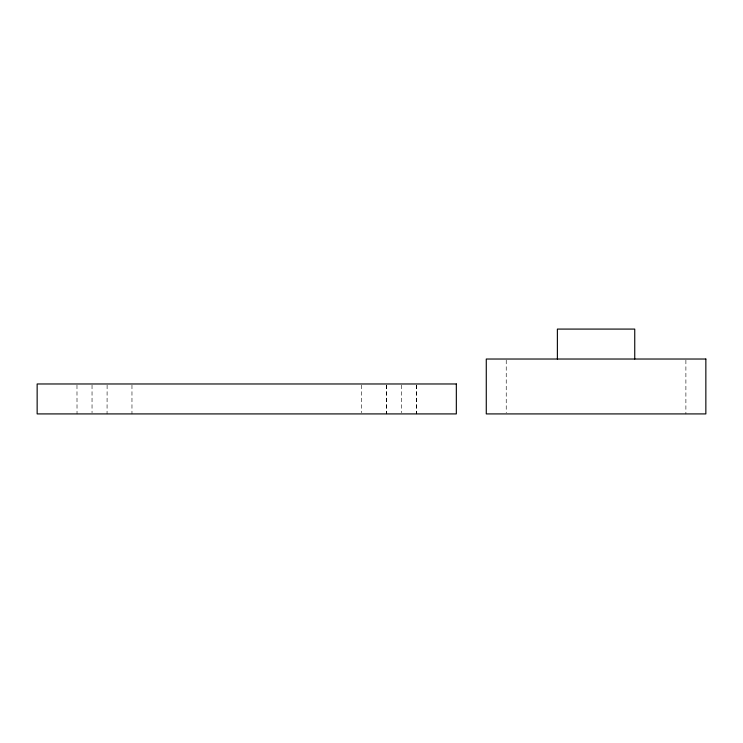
<?xml version="1.0" encoding="UTF-8"?>
<svg xmlns="http://www.w3.org/2000/svg" width="743" height="743" viewBox="0 0 743 743"><rect width="100%" height="100%" fill="white"/><g stroke="black" fill="none" stroke-linecap="round" stroke-linejoin="round"><path stroke-width="0.56" stroke-dasharray="3.71 2.79" d="M685.891 360.169L685.891 413.916M506.234 360.169L506.234 412.774M416.517 385.125L416.517 413.916M416.396 385.125L416.396 413.916M401.443 385.125L401.443 412.764M386.49 385.125L386.49 413.916M386.369 385.125L386.369 413.916M361.516 385.125L361.516 412.764M131.966 385.125L131.966 413.916M107.113 385.125L107.057 413.916M92.039 385.125L92.039 412.764M76.975 385.125L77.031 413.916"/><path stroke-width="1.11" d="M634.745 359.027L634.745 329.084L557.38 329.084L557.38 359.027M705.85 359.027L486.275 359.027L486.275 413.916L705.85 413.916L705.85 359.027M456.332 383.973L37.15 383.973L37.15 413.916L456.332 413.916L456.332 383.973"/></g></svg>
